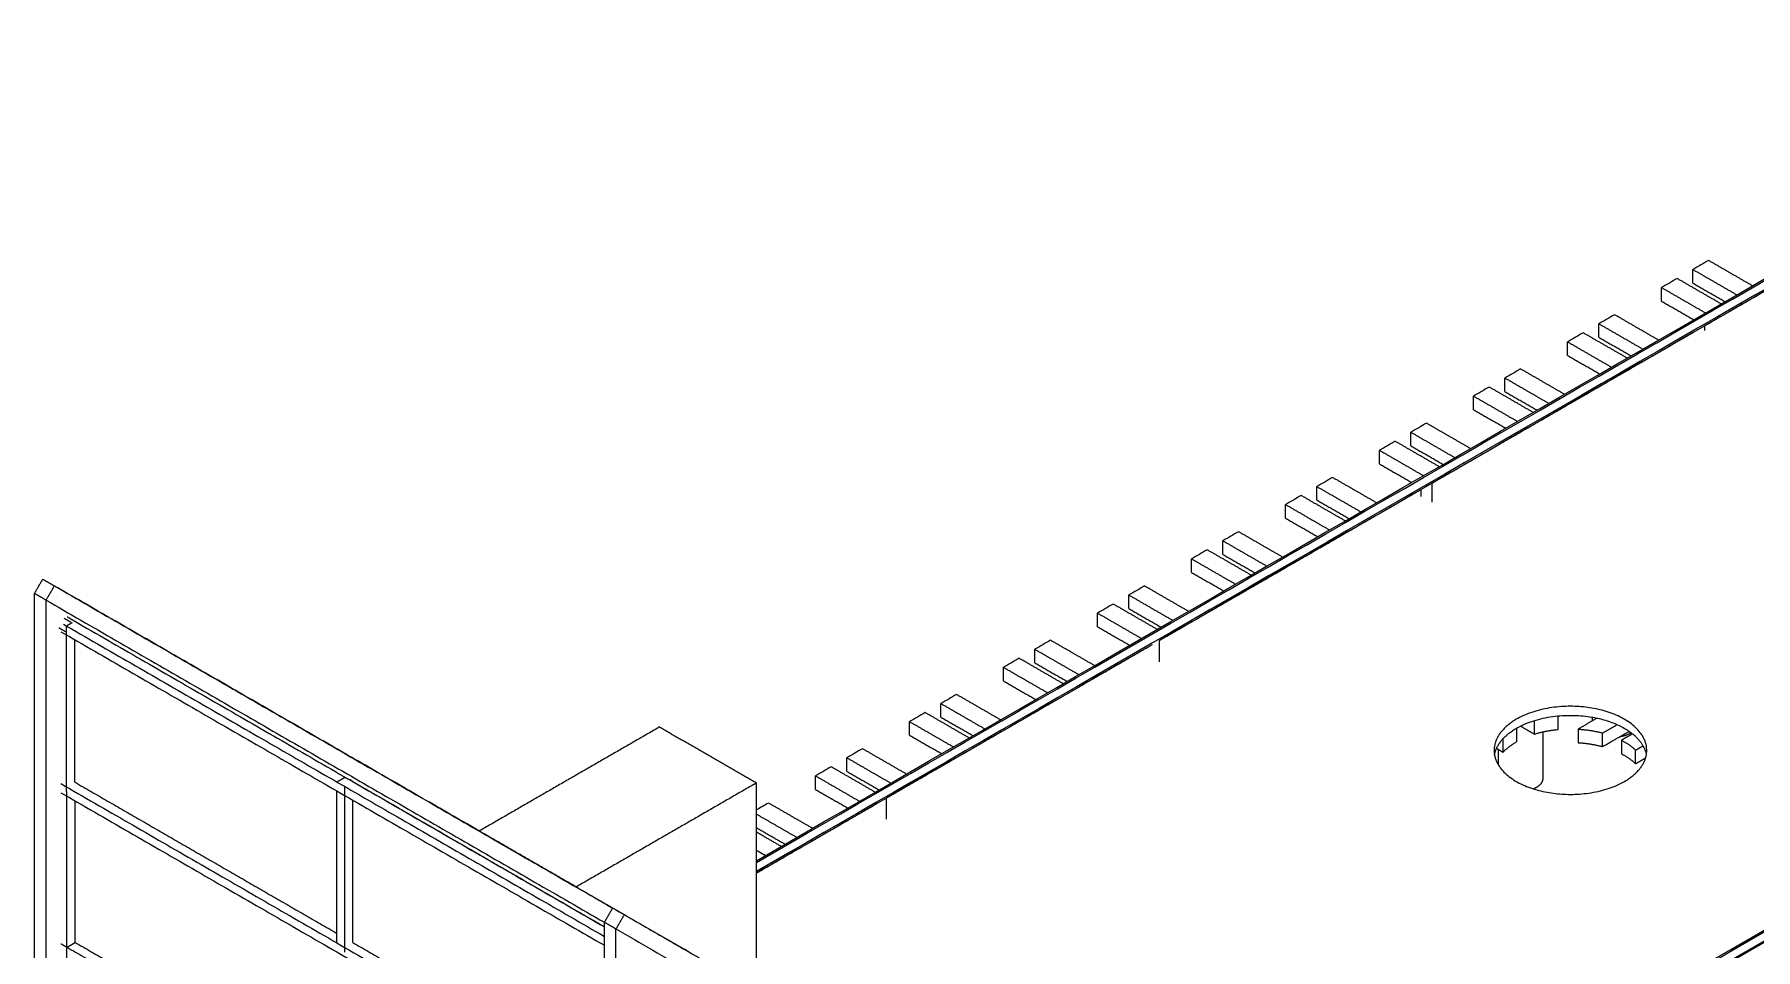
# Model space of a CAD drawing. Header units: centimetres. Extents: x 7653 to 15270, y 5751 to 14937.
# Drawn here: x 10270 to 12323, y 6868 to 7959 of the extents above; entities that cross this region are included whole.
import ezdxf

# ---------------------------------------------------------------- set-up
doc = ezdxf.new("R2010")
doc.units = ezdxf.units.CM
for name, color, linetype, true_color in [('Make2D$Visible$Curves$base', 7, 'Continuous', 0x000000), ('Make2D$Visible$Curves$estructura', 7, 'Continuous', 0x402a2a), ('Make2D$Visible$Curves$Extras', 7, 'Continuous', 0x000000), ('Make2D$Visible$Curves$techo', 7, 'Continuous', 0x000000)]:
    doc.layers.add(name, color=color, linetype=linetype, true_color=true_color)

msp = doc.modelspace()

# ---------------------------------------------------------------- linework, layer by layer
at = {"layer": 'Make2D$Visible$Curves$base'}
for points, degree in [([(10977.8, 6071.5), (12612.9, 7015.5), (14248, 7959.5)], 2), ([(12565.4, 7786.4), (12413.8, 7698.9), (12262.2, 7611.4)], 2), ([(12267.2, 7689.8), (12261, 7686.2), (12254.7, 7682.6), (12248.5, 7679)], 3), ([(12248.5, 7662.8), (12248.5, 7670.9), (12248.5, 7679)], 2), ([(12248.5, 7679), (12274.7, 7663.8), (12301, 7648.7)], 2), ([(12319.6, 7659.5), (12293.4, 7674.6), (12267.2, 7689.8)], 2), ([(12229.8, 7668.2), (12223.6, 7664.6), (12217.4, 7661), (12211.1, 7657.4)], 3), ([(12211.1, 7641.2), (12211.1, 7649.3), (12211.1, 7657.4)], 2), ([(12211.1, 7657.4), (12237.4, 7642.3), (12263.6, 7627.1)], 2), ([(12282.3, 7637.9), (12256.1, 7653), (12229.8, 7668.2)], 2), ([(12248.5, 7662.8), (12267.7, 7651.7), (12286.9, 7640.6)], 2), ([(12211.1, 7641.2), (12230.4, 7630.1), (12249.6, 7619)], 2), ([(12313.8, 7641.3), (12313.9, 7641.2), (12313.9, 7641.2)], 2), ([(12155.1, 7625), (12148.9, 7621.4), (12142.6, 7617.8), (12136.4, 7614.2)], 3), ([(12207.5, 7594.7), (12181.3, 7609.9), (12155.1, 7625)], 2), ([(12276.4, 7619.7), (12276.5, 7619.7), (12276.5, 7619.6)], 2), ([(12295.2, 7630.4), (12295.2, 7630.5), (12295.1, 7630.5)], 2), ([(12299.8, 7633.2), (12299.8, 7633.1), (12299.9, 7633.1)], 2), ([(12249.8, 7604.2), (12093.4, 7513.9), (11937.1, 7423.6)], 2), ([(12117.7, 7603.4), (12111.5, 7599.8), (12105.3, 7596.3), (12099, 7592.7)], 3), ([(12170.2, 7573.2), (12143.9, 7588.3), (12117.7, 7603.4)], 2), ([(12136.4, 7598.1), (12136.4, 7606.1), (12136.4, 7614.2)], 2), ([(12136.4, 7614.2), (12162.6, 7599.1), (12188.8, 7584)], 2), ([(12136.4, 7598.1), (12155.6, 7587), (12174.8, 7575.9)], 2), ([(12262.4, 7611.6), (12262.5, 7611.6), (12262.5, 7611.5)], 2), ([(12099, 7576.5), (12099, 7584.6), (12099, 7592.7)], 2), ([(12099, 7592.7), (12125.2, 7577.5), (12151.5, 7562.4)], 2), ([(12099, 7576.5), (12118.2, 7565.4), (12137.5, 7554.3)], 2), ([(12201.7, 7576.5), (12201.7, 7576.5), (12201.8, 7576.5)], 2), ([(12220.5, 7587.3), (12220.4, 7587.3), (12220.4, 7587.3)], 2), ([(12043, 7560.3), (12036.7, 7556.7), (12030.5, 7553.1), (12024.3, 7549.5)], 3), ([(12095.4, 7530), (12069.2, 7545.2), (12043, 7560.3)], 2), ([(12164.3, 7555), (12164.4, 7554.9), (12164.4, 7554.9)], 2), ([(12183.1, 7565.7), (12183.1, 7565.7), (12183, 7565.8)], 2), ([(12187.7, 7568.5), (12187.7, 7568.4), (12187.8, 7568.4)], 2), ([(12005.6, 7538.7), (11999.4, 7535.1), (11993.1, 7531.5), (11986.9, 7527.9)], 3), ([(12058, 7508.4), (12031.8, 7523.6), (12005.6, 7538.7)], 2), ([(12024.3, 7533.3), (12024.3, 7541.4), (12024.3, 7549.5)], 2), ([(12024.3, 7549.5), (12050.5, 7534.4), (12076.7, 7519.2)], 2), ([(12150.3, 7546.9), (12150.4, 7546.8), (12150.4, 7546.8)], 2), ([(11986.9, 7511.7), (11986.9, 7519.8), (11986.9, 7527.9)], 2), ([(11986.9, 7527.9), (12013.1, 7512.8), (12039.3, 7497.7)], 2), ([(12024.3, 7533.3), (12043.5, 7522.2), (12062.7, 7511.1)], 2), ([(12108.4, 7522.5), (12108.3, 7522.6), (12108.3, 7522.6)], 2), ([(11930.8, 7495.6), (11924.6, 7492), (11918.4, 7488.4), (11912.2, 7484.8)], 3), ([(11983.3, 7465.3), (11957.1, 7480.4), (11930.8, 7495.6)], 2), ([(11986.9, 7511.7), (12006.1, 7500.7), (12025.3, 7489.6)], 2), ([(12071, 7501), (12070.9, 7501), (12070.9, 7501)], 2), ([(12075.6, 7503.7), (12075.6, 7503.7), (12075.7, 7503.7)], 2), ([(12089.6, 7511.8), (12089.6, 7511.8), (12089.7, 7511.7)], 2), ([(11893.5, 7474), (11887.2, 7470.4), (11881, 7466.8), (11874.8, 7463.2)], 3), ([(11945.9, 7443.7), (11919.7, 7458.8), (11893.5, 7474)], 2), ([(11912.2, 7468.6), (11912.2, 7476.7), (11912.2, 7484.8)], 2), ([(11912.2, 7484.8), (11938.4, 7469.6), (11964.6, 7454.5)], 2), ([(12038.2, 7482.1), (12038.2, 7482.1), (12038.3, 7482.1)], 2), ([(12052.2, 7490.2), (12052.3, 7490.2), (12052.3, 7490.2)], 2), ([(11874.8, 7447), (11874.8, 7455.1), (11874.8, 7463.2)], 2), ([(11874.8, 7463.2), (11901, 7448.1), (11927.2, 7432.9)], 2), ([(11912.2, 7468.6), (11931.4, 7457.5), (11950.6, 7446.4)], 2), ([(11996.3, 7457.8), (11996.2, 7457.8), (11996.1, 7457.9)], 2), ([(11874.8, 7447), (11894, 7435.9), (11913.2, 7424.8)], 2), ([(11958.9, 7436.2), (11958.8, 7436.3), (11958.8, 7436.3)], 2), ([(11963.4, 7439), (11963.5, 7439), (11963.6, 7438.9)], 2), ([(11977.4, 7447.1), (11977.5, 7447), (11977.6, 7447)], 2), ([(11924.6, 7416.4), (11768.3, 7326.2), (11611.9, 7235.9)], 2), ([(11818.7, 7430.8), (11812.5, 7427.2), (11806.3, 7423.6), (11800, 7420)], 3), ([(11800, 7403.9), (11800, 7411.9), (11800, 7420)], 2), ([(11800, 7420), (11826.3, 7404.9), (11852.5, 7389.8)], 2), ([(11871.2, 7400.6), (11845, 7415.7), (11818.7, 7430.8)], 2), ([(11940.1, 7425.5), (11940.1, 7425.5), (11940.2, 7425.4)], 2), ([(11781.4, 7409.3), (11775.1, 7405.7), (11768.9, 7402.1), (11762.7, 7398.5)], 3), ([(11762.7, 7382.3), (11762.7, 7390.4), (11762.7, 7398.5)], 2), ([(11762.7, 7398.5), (11788.9, 7383.3), (11815.1, 7368.2)], 2), ([(11833.8, 7379), (11807.6, 7394.1), (11781.4, 7409.3)], 2), ([(11800, 7403.9), (11819.3, 7392.8), (11838.5, 7381.7)], 2), ([(11884.1, 7393.1), (11884.1, 7393.1), (11884, 7393.1)], 2), ([(11762.7, 7382.3), (11781.9, 7371.2), (11801.1, 7360.1)], 2), ([(11846.8, 7371.5), (11846.7, 7371.5), (11846.6, 7371.6)], 2), ([(11851.3, 7374.3), (11851.4, 7374.2), (11851.4, 7374.2)], 2), ([(11865.3, 7382.3), (11865.4, 7382.3), (11865.4, 7382.3)], 2), ([(11706.6, 7366.1), (11700.4, 7362.5), (11694.2, 7358.9), (11687.9, 7355.3)], 3), ([(11687.9, 7339.1), (11687.9, 7347.2), (11687.9, 7355.3)], 2), ([(11687.9, 7355.3), (11714.1, 7340.2), (11740.4, 7325)], 2), ([(11759.1, 7335.8), (11732.8, 7351), (11706.6, 7366.1)], 2), ([(11813.9, 7352.7), (11814, 7352.6), (11814.1, 7352.6)], 2), ([(11828, 7360.8), (11828, 7360.7), (11828.1, 7360.7)], 2), ([(11669.2, 7344.5), (11663, 7340.9), (11656.8, 7337.3), (11650.6, 7333.7)], 3), ([(11650.6, 7317.5), (11650.6, 7325.6), (11650.6, 7333.7)], 2), ([(11650.6, 7333.7), (11676.8, 7318.6), (11703, 7303.5)], 2), ([(11721.7, 7314.2), (11695.5, 7329.4), (11669.2, 7344.5)], 2), ([(11687.9, 7339.1), (11707.1, 7328), (11726.4, 7316.9)], 2), ([(11650.6, 7317.5), (11669.8, 7306.5), (11689, 7295.4)], 2), ([(11739.2, 7309.5), (11739.3, 7309.5), (11739.3, 7309.5)], 2), ([(11753.2, 7317.6), (11753.3, 7317.6), (11753.3, 7317.5)], 2), ([(11772, 7328.3), (11772, 7328.4), (11771.9, 7328.4)], 2), ([(11594.5, 7301.4), (11588.3, 7297.8), (11582, 7294.2), (11575.8, 7290.6)], 3), ([(11575.8, 7274.4), (11575.8, 7282.5), (11575.8, 7290.6)], 2), ([(11575.8, 7290.6), (11602, 7275.4), (11628.2, 7260.3)], 2), ([(11646.9, 7271.1), (11620.7, 7286.2), (11594.5, 7301.4)], 2), ([(11701.8, 7287.9), (11701.9, 7287.9), (11701.9, 7287.9)], 2), ([(11715.8, 7296), (11715.9, 7296), (11716, 7296)], 2), ([(11734.6, 7306.8), (11734.6, 7306.8), (11734.5, 7306.8)], 2), ([(11557.1, 7279.8), (11550.9, 7276.2), (11544.7, 7272.6), (11538.4, 7269)], 3), ([(11538.4, 7252.8), (11538.4, 7260.9), (11538.4, 7269)], 2), ([(11538.4, 7269), (11564.7, 7253.9), (11590.9, 7238.7)], 2), ([(11609.6, 7249.5), (11583.3, 7264.7), (11557.1, 7279.8)], 2), ([(11575.8, 7274.4), (11595, 7263.3), (11614.2, 7252.2)], 2), ([(11538.4, 7252.8), (11557.6, 7241.7), (11576.9, 7230.6)], 2), ([(11641.1, 7252.9), (11641.2, 7252.9), (11641.2, 7252.8)], 2), ([(11659.9, 7263.6), (11659.8, 7263.6), (11659.8, 7263.7)], 2), ([(11599.5, 7228.7), (11443.1, 7138.5), (11286.8, 7048.2)], 2), ([(11482.4, 7236.6), (11476.1, 7233), (11469.9, 7229.4), (11463.7, 7225.8)], 3), ([(11463.7, 7209.7), (11463.7, 7217.8), (11463.7, 7225.8)], 2), ([(11463.7, 7225.8), (11489.9, 7210.7), (11516.1, 7195.6)], 2), ([(11534.8, 7206.4), (11508.6, 7221.5), (11482.4, 7236.6)], 2), ([(11622.5, 7242), (11622.5, 7242.1), (11622.4, 7242.1)], 2), ([(11627.1, 7244.8), (11627.1, 7244.8), (11627.2, 7244.7)], 2), ([(11445, 7215.1), (11438.8, 7211.5), (11432.5, 7207.9), (11426.3, 7204.3)], 3), ([(11497.4, 7184.8), (11471.2, 7199.9), (11445, 7215.1)], 2), ([(11463.7, 7209.7), (11482.9, 7198.6), (11502.1, 7187.5)], 2), ([(11589.7, 7223.2), (11589.8, 7223.2), (11589.8, 7223.1)], 2), ([(11426.3, 7188.1), (11426.3, 7196.2), (11426.3, 7204.3)], 2), ([(11426.3, 7204.3), (11452.5, 7189.1), (11478.8, 7174)], 2), ([(11426.3, 7188.1), (11445.5, 7177), (11464.7, 7165.9)], 2), ([(11529, 7188.2), (11529, 7188.1), (11529.1, 7188.1)], 2), ([(11547.8, 7198.9), (11547.7, 7198.9), (11547.7, 7198.9)], 2), ([(11370.3, 7171.9), (11364, 7168.3), (11357.8, 7164.7), (11351.6, 7161.1)], 3), ([(11422.7, 7141.6), (11396.5, 7156.8), (11370.3, 7171.9)], 2), ([(11491.6, 7166.6), (11491.7, 7166.5), (11491.7, 7166.5)], 2), ([(11510.4, 7177.3), (11510.3, 7177.3), (11510.3, 7177.4)], 2), ([(11515, 7180.1), (11515, 7180), (11515.1, 7180)], 2), ([(11332.9, 7150.3), (11326.7, 7146.7), (11320.4, 7143.1), (11314.2, 7139.5)], 3), ([(11385.3, 7120), (11359.1, 7135.2), (11332.9, 7150.3)], 2), ([(11351.6, 7144.9), (11351.6, 7153), (11351.6, 7161.1)], 2), ([(11351.6, 7161.1), (11377.8, 7146), (11404, 7130.8)], 2), ([(11351.6, 7144.9), (11370.8, 7133.8), (11390, 7122.7)], 2), ([(11477.6, 7158.5), (11477.6, 7158.5), (11477.7, 7158.4)], 2), ([(12087.4, 7146.3), (12087.4, 7138.2), (12087.4, 7130.1)], 2), ([(12128.7, 7140.5), (12128.7, 7141.9), (12128.7, 7143.3), (12128.7, 7144.8)], 3), ([(11314.2, 7123.4), (11314.2, 7131.4), (11314.2, 7139.5)], 2), ([(11314.2, 7139.5), (11340.4, 7124.4), (11366.6, 7109.3)], 2), ([(11314.2, 7123.4), (11333.4, 7112.3), (11352.6, 7101.2)], 2), ([(11416.9, 7123.4), (11416.9, 7123.4), (11417, 7123.4)], 2), ([(11435.7, 7134.1), (11435.6, 7134.2), (11435.5, 7134.2)], 2), ([(12038, 7131.6), (12038, 7123.5), (12038, 7115.4)], 2), ([(12042.9, 7134.2), (12051.2, 7129.4), (12059.5, 7124.6)], 2), ([(12059.5, 7124.6), (12059.5, 7132.7), (12059.5, 7140.8)], 2), ([(12069.4, 7127.2), (12069.4, 7108.7), (12069.4, 7090.1), (12069.4, 7071.6)], 3), ([(12134.2, 7143.7), (12122.8, 7137.1), (12111.5, 7130.5)], 2), ([(12111.5, 7130.5), (12111.5, 7122.5), (12111.5, 7114.4)], 2), ([(12140.8, 7125.9), (12149.5, 7130.9), (12158.2, 7135.9)], 2), ([(12140.8, 7109.7), (12156.6, 7118.9), (12172.5, 7128)], 2), ([(12140.8, 7109.7), (12140.8, 7117.8), (12140.8, 7125.9)], 2), ([(12176.5, 7124.9), (12169.9, 7121.1), (12163.3, 7117.3)], 2), ([(11258.1, 7107.2), (11251.9, 7103.6), (11245.7, 7100), (11239.5, 7096.4)], 3), ([(11310.6, 7076.9), (11284.4, 7092), (11258.1, 7107.2)], 2), ([(11398.3, 7112.6), (11398.2, 7112.6), (11398.2, 7112.6)], 2), ([(11402.8, 7115.3), (11402.9, 7115.3), (11403, 7115.3)], 2), ([(12014.3, 7107.6), (12018.2, 7105.3), (12022.1, 7103)], 2), ([(12016.5, 7087.8), (12016.5, 7093.9), (12016.5, 7100.1), (12016.5, 7106.2)], 3), ([(12022.1, 7103), (12022.1, 7111.1), (12022.1, 7119.2)], 2), ([(12163.3, 7117.3), (12163.3, 7109.2), (12163.3, 7101.1)], 2), ([(12180.2, 7105.5), (12184.6, 7108), (12189, 7110.6)], 2), ([(12180.2, 7089.3), (12180.2, 7097.4), (12180.2, 7105.5)], 2), ([(11220.8, 7085.6), (11214.5, 7082), (11208.3, 7078.4), (11202.1, 7074.8)], 3), ([(11273.2, 7055.3), (11247, 7070.5), (11220.8, 7085.6)], 2), ([(11239.5, 7080.2), (11239.5, 7088.3), (11239.5, 7096.4)], 2), ([(11239.5, 7096.4), (11265.7, 7081.2), (11291.9, 7066.1)], 2), ([(11365.5, 7093.8), (11365.5, 7093.7), (11365.6, 7093.7)], 2), ([(11379.5, 7101.8), (11379.5, 7101.8), (11379.6, 7101.8)], 2), ([(12180.2, 7089.3), (12186.1, 7092.7), (12192.1, 7096.2)], 2), ([(11202.1, 7058.6), (11202.1, 7066.7), (11202.1, 7074.8)], 2), ([(11202.1, 7074.8), (11228.3, 7059.7), (11254.5, 7044.5)], 2), ([(11239.5, 7080.2), (11258.7, 7069.1), (11277.9, 7058)], 2), ([(11323.5, 7069.4), (11323.5, 7069.4), (11323.4, 7069.5)], 2), ([(11146, 7042.4), (11141.2, 7039.7), (11136.5, 7036.9), (11131.7, 7034.2)], 3), ([(11198.5, 7012.2), (11172.2, 7027.3), (11146, 7042.4)], 2), ([(11202.1, 7058.6), (11221.3, 7047.5), (11240.5, 7036.4)], 2), ([(11290.7, 7050.6), (11290.8, 7050.6), (11290.8, 7050.5)], 2), ([(11304.7, 7058.7), (11304.8, 7058.7), (11304.9, 7058.6)], 2), ([(11274.3, 7041), (11203, 6999.8), (11131.7, 6958.6)], 2), ([(11131.7, 7029.1), (11155.7, 7015.3), (11179.8, 7001.4)], 2), ([(11253.4, 7029), (11253.4, 7029), (11253.5, 7029)], 2), ([(11267.4, 7037.1), (11267.4, 7037.1), (11267.5, 7037)], 2), ([(11131.7, 7013), (11148.7, 7003.1), (11165.8, 6993.3)], 2), ([(11161.1, 6990.6), (11146.4, 6999.1), (11131.7, 7007.6)], 2), ([(11211.4, 7004.7), (11211.4, 7004.7), (11211.3, 7004.7)], 2), ([(11131.7, 6986), (11137, 6982.9), (11142.4, 6979.8)], 2), ([(11174.1, 6983.1), (11174, 6983.1), (11173.9, 6983.2)], 2), ([(11178.6, 6985.9), (11178.7, 6985.8), (11178.7, 6985.8)], 2), ([(11192.6, 6994), (11192.7, 6993.9), (11192.7, 6993.9)], 2), ([(11141.2, 6964.3), (11141.3, 6964.3), (11141.4, 6964.2)], 2), ([(11155.2, 6972.4), (11155.3, 6972.3), (11155.4, 6972.3)], 2), ([(10977.8, 6060.7), (11706.6, 6481.4), (12435.4, 6902.2)], 2)]:
    msp.add_open_spline(points, degree=degree, dxfattribs=at)
for points, weights, knots in [([(12013.2, 7115.5), (12031, 7167.1), (12120.3, 7156.8), (12209.5, 7146.4), (12191.7, 7094.9), (12173.8, 7043.4), (12084.5, 7053.7), (11995.3, 7064), (12013.2, 7115.5)], [1, 0.707106781187, 1, 0.707106781187, 1, 0.707106781187, 1, 0.707106781187, 1], [-4328.346144, -4328.346144, -4328.346144, -3246.259608, -3246.259608, -2164.173072, -2164.173072, -1082.086536, -1082.086536, 0, 0, 0]), ([(12013.2, 7104.8), (12031, 7156.3), (12120.3, 7146), (12186.1, 7138.4), (12192.9, 7099.8)], [1, 0.707106781187, 1, 0.766126019251, 0.905746782375], [-4328.346144, -4328.346144, -4328.346144, -3246.259608, -3246.259608, -2382.218143, -2382.218143, -2382.218143]), ([(12174.9, 7126.2), (12174.4, 7125.8), (12173.8, 7125.5), (12168.5, 7122.4), (12161.1, 7121.4)], [0.975505534153, 0.987192748322, 1, 0.894498337493, 0.865001171347], [-2.0174907, -2.0174907, -2.0174907, -2, -2, -1.8559179, -1.8559179, -1.8559179]), ([(12069.4, 7071.6), (12069.4, 7065.2), (12061.7, 7060.8), (12060.2, 7059.9), (12058.5, 7059.2)], [0.853553410652, 0.853607590156, 1, 0.967968909325, 0.942943721852], [-2.199926, -2.199926, -2.199926, -2, -2, -1.9562556, -1.9562556, -1.9562556])]:
    msp.add_rational_spline(points, weights, degree=2, knots=knots, dxfattribs=at)
for points, weights in [([(12059.5, 7124.6), (12072.7, 7128.7), (12087.4, 7130.1)], [1, 0.986828844226, 1]), ([(12111.5, 7130.5), (12126.8, 7129.7), (12140.8, 7125.9)], [1, 0.985947717223, 1]), ([(12011.9, 7099.8), (12012.3, 7102.3), (12013.2, 7104.8)], [0.963978337101, 0.980720048998, 1]), ([(12022.1, 7103), (12028.5, 7109.9), (12038, 7115.4)], [1, 0.989173241747, 1]), ([(12111.5, 7114.4), (12126.8, 7113.5), (12140.8, 7109.7)], [1, 0.985947717223, 1]), ([(12163.3, 7117.3), (12173.3, 7112.1), (12180.2, 7105.5)], [1, 0.989313267849, 1]), ([(12163.3, 7101.1), (12173.3, 7095.9), (12180.2, 7089.3)], [1, 0.989313267849, 1])]:
    msp.add_rational_spline(points, weights, degree=2, dxfattribs=at)
at = {"layer": 'Make2D$Visible$Curves$estructura'}
for points, degree in [([(11131.7, 6973.6), (11549.8, 7215), (12108, 7537.3), (12557.8, 7797)], 3), ([(11131.7, 6971.6), (11550.5, 7213.4), (12109.8, 7536.3), (12559.5, 7795.9)], 3), ([(12563.5, 7787.5), (12112.3, 7527), (11550.6, 7202.6), (11131.7, 6960.8)], 3), ([(12565.2, 7786.4), (12270.9, 7616.5), (11929.8, 7419.5), (11611.9, 7236)], 3), ([(11680.9, 6501.1), (12252.1, 6830.9), (13190.7, 7372.8), (13682.4, 7656.7)], 3), ([(12249.8, 7604.2), (12249.8, 7604.2), (12249.8, 7604.3), (12249.8, 7604.3)], 3), ([(11669.8, 6507.5), (12095.7, 6753.4), (12728.7, 7118.9), (13228.4, 7407.4)], 3), ([(11671.5, 6506.5), (12099.2, 6753.4), (12734.4, 7120.1), (13233.9, 7408.5)], 3), ([(13247.6, 7403.6), (12748.6, 7115.5), (12111.7, 6747.8), (11682.6, 6500.1)], 3), ([(10307.4, 7246.8), (10303.5, 7249.1), (10299.5, 7251.4)], 2), ([(10302.1, 7246.8), (10626.1, 7059.7), (10950.2, 6872.6)], 2), ([(10305.3, 7255.6), (10627.8, 7069.5), (10950.2, 6883.3)], 2), ([(10306.1, 7262.8), (10310, 7260.5), (10314, 7258.2)], 2), ([(10315.3, 7257.4), (10312.1, 7255.5), (10308.8, 7253.6)], 2), ([(10308.8, 7056.1), (10308.8, 7154.9), (10308.8, 7253.6)], 2), ([(10309.4, 7264.7), (10314, 7262), (10318.7, 7259.3)], 2), ([(10318.7, 7259.3), (10634.5, 7077), (10950.2, 6894.7)], 2), ([(10318.7, 7067.3), (10318.7, 7152.2), (10318.7, 7237.2)], 2), ([(11603.7, 7231.3), (11494.3, 7168.1), (11387.7, 7106.6), (11286.8, 7048.3)], 3), ([(11599.5, 7228.9), (11599.5, 7228.8), (11599.5, 7228.8), (11599.5, 7228.7)], 3), ([(10302.1, 7065.5), (10626.1, 6878.4), (10950.2, 6691.3)], 2), ([(10318.7, 7067.3), (10474.9, 6977.1), (10631.2, 6886.9)], 2), ([(10631.2, 7067.5), (10636.1, 7070.4), (10641, 7073.2)], 2), ([(10640.5, 6864.6), (10640.5, 6963.4), (10640.5, 7062.1)], 2), ([(10647.3, 7070.8), (10647.3, 7070.2), (10647.3, 7069.6)], 2), ([(10647.3, 7069.7), (10798.8, 6982.3), (10950.2, 6894.8)], 2), ([(10302.1, 7054.7), (10626.1, 6867.6), (10950.2, 6680.5)], 2), ([(10308.8, 7056.1), (10308.8, 6764.8), (10308.8, 6473.5)], 2), ([(10318.7, 7045.1), (10318.7, 6960.7), (10318.7, 6876.3)], 2), ([(10631.2, 6875.5), (10631.2, 6966.1), (10631.2, 7056.8)], 2), ([(10650.4, 6875.8), (10650.4, 6960.7), (10650.4, 7045.7)], 2), ([(11286.1, 7047.9), (11232.9, 7017.2), (11181.3, 6987.4), (11131.7, 6958.8)], 3), ([(11274.3, 7041.1), (11274.3, 7041.1), (11274.3, 7041), (11274.3, 7041)], 3), ([(10309.4, 6870.3), (10471.4, 6776.8), (10633.4, 6683.3)], 2), ([(10318.7, 6876.3), (10474.9, 6786.1), (10631.2, 6695.9)], 2), ([(10650.4, 6875.8), (10800.3, 6789.2), (10950.2, 6702.7)], 2)]:
    msp.add_open_spline(points, degree=degree, dxfattribs=at)
for points, knots in [([(12262.2, 7611.5), (12262.2, 7610.3), (12262.2, 7608.6), (12262.2, 7606.8), (12262.2, 7606.2)], [0.1312155, 0.1312155, 0.1312155, 0.1312155, 0.25, 0.3125, 0.3125, 0.3125, 0.3125]), ([(11924.6, 7408.2), (11924.6, 7409.8), (11924.6, 7412.6), (11924.6, 7415.4), (11924.6, 7416.6)], [-0.6666667, -0.6666667, -0.6666667, -0.6666667, -0.5, -0.3780666, -0.3780666, -0.3780666, -0.3780666]), ([(11937.1, 7423.8), (11937.1, 7422.6), (11937.1, 7419), (11937.1, 7413), (11937.1, 7406.8), (11937.1, 7402.9), (11937.1, 7401.5)], [0.13118, 0.13118, 0.13118, 0.13118, 0.25, 0.5, 0.75, 0.8958333, 0.8958333, 0.8958333, 0.8958333]), ([(11611.9, 7236), (11611.9, 7234.9), (11611.9, 7231.3), (11611.9, 7225.3), (11611.9, 7218), (11611.9, 7213.2), (11611.9, 7210.7)], [0.1311447, 0.1311447, 0.1311447, 0.1311447, 0.25, 0.5, 0.75, 1, 1, 1, 1]), ([(11286.8, 7043.7), (11286.8, 7044.1), (11286.8, 7045.6), (11286.8, 7047.2), (11286.8, 7048.3)], [-0.2916667, -0.2916667, -0.2916667, -0.2916667, -0.25, -0.131208, -0.131208, -0.131208, -0.131208]), ([(11286.8, 7023), (11286.8, 7025.4), (11286.8, 7030.3), (11286.8, 7037.2), (11286.8, 7041.6), (11286.8, 7043.7)], [-1, -1, -1, -1, -0.75, -0.5, -0.2916667, -0.2916667, -0.2916667, -0.2916667])]:
    msp.add_open_spline(points, degree=3, knots=knots, dxfattribs=at)
at = {"layer": 'Make2D$Visible$Curves$Extras'}
msp.add_open_spline([(10302.1, 6874.5), (10305.7, 6872.4), (10309.4, 6870.3), (10314.3, 6873.2), (10319.2, 6876)], degree=2, knots=[133.226412, 133.226412, 133.226412, 211.372978, 211.372978, 317.059468, 317.059468, 317.059468], dxfattribs=at)
at = {"layer": 'Make2D$Visible$Curves$techo'}
for points in [[(10280.3, 7309.5), (10275.4, 7301), (10270.5, 7292.5)], [(10280.3, 7309.5), (10287.2, 7305.5), (10294.2, 7301.5)], [(10284.3, 7284.5), (10277.4, 7288.5), (10270.5, 7292.5)], [(10270.5, 6483.2), (10270.5, 6887.9), (10270.5, 7292.5)], [(10294.2, 7301.5), (10289.3, 7293), (10284.3, 7284.5)], [(10294.2, 7301.5), (10627.1, 7109.3), (10960, 6917.1)], [(10814.9, 7001), (10554.5, 7151.2), (10294.2, 7301.5)], [(10284.3, 7284.5), (10617.3, 7092.3), (10950.2, 6900.1)], [(10284.3, 6475.2), (10284.3, 6879.9), (10284.3, 7284.5)], [(11016.1, 7133.1), (10908.6, 7071.1), (10801.1, 7009)], [(11016.1, 7133.1), (11023, 7129.1), (11029.9, 7125.1)], [(11029.9, 7125.1), (11073.9, 7099.8), (11117.8, 7074.4)], [(11131.7, 7066.4), (11024.2, 7004.3), (10916.7, 6942.3)], [(11117.8, 7074.4), (11124.7, 7070.4), (11131.7, 7066.4)], [(11131.7, 6846.9), (11131.7, 6956.7), (11131.7, 7066.4)], [(10814.9, 7001), (10858.9, 6975.6), (10902.8, 6950.3)], [(10916.7, 6942.3), (10865.8, 6971.6), (10814.9, 7001)], [(10902.8, 6950.3), (10909.7, 6946.3), (10916.7, 6942.3)], [(10916.7, 6942.3), (10916.7, 6942.3), (10916.7, 6942.3)], [(10916.7, 6942.3), (11011.7, 6887.4), (11106.8, 6832.5)], [(10960, 6917.1), (10955.1, 6908.6), (10950.2, 6900.1)], [(10964.1, 6892.1), (10957.2, 6896.1), (10950.2, 6900.1)], [(10950.2, 6086.4), (10950.2, 6493.2), (10950.2, 6900.1)], [(10973.9, 6909.1), (10967, 6913.1), (10960, 6917.1)], [(10973.9, 6909.1), (10969, 6900.6), (10964.1, 6892.1)], [(11684.8, 6498.8), (11329.3, 6703.9), (10973.9, 6909.1)], [(10964.1, 6078.4), (10964.1, 6485.2), (10964.1, 6892.1)], [(10964.1, 6892.1), (11314.6, 6689.8), (11665.2, 6487.5)], [(11005, 6891.3), (11005, 6891.3), (11005, 6891.3)]]:
    msp.add_open_spline(points, degree=2, dxfattribs=at)

doc.saveas('drawing.dxf')
